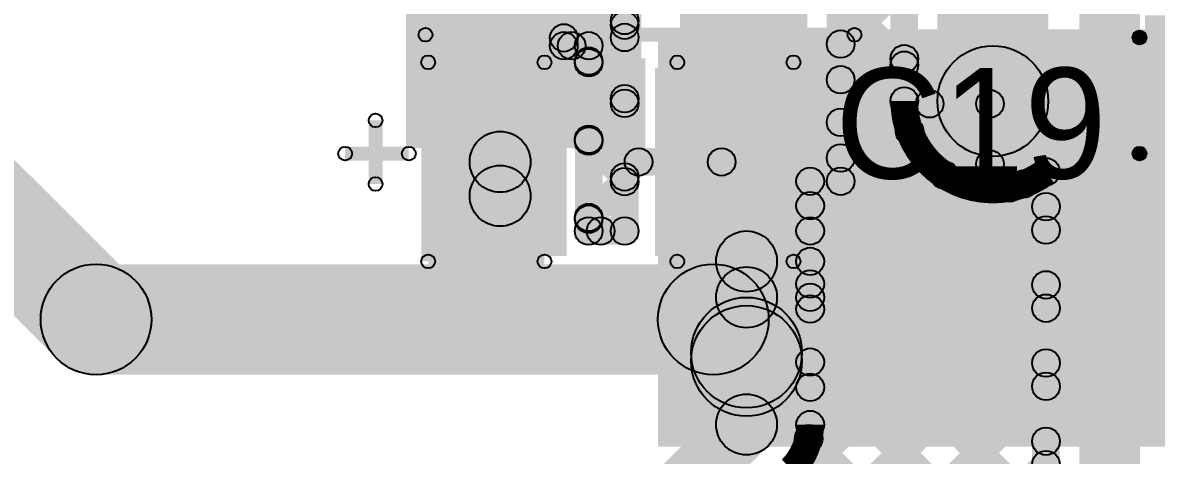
# Model space of a CAD drawing. Header units: millimetres. Extents: x -0.08 to 3.07, y -0.08 to 2.73.
# Drawn here: x 0.3795 to 0.7891, y 0.4858 to 0.6424 of the extents above; entities that cross this region are included whole.
import ezdxf

# ---------------------------------------------------------------- set-up
doc = ezdxf.new("R2010")
doc.units = ezdxf.units.MM
doc.header["$MEASUREMENT"] = 0
for name, color, linetype in [('BottomLayer', 5, 'Continuous'), ('BottomPaste', 16, 'Continuous'), ('BottomSolder', 6, 'Continuous'), ('TopLayer', 1, 'Continuous'), ('TopOverlay', 2, 'Continuous'), ('TopPaste', 8, 'Continuous'), ('TopSolder', 216, 'Continuous'), ('ViaHoleLayer', 16, 'Continuous')]:
    doc.layers.add(name, color=color, linetype=linetype)

# ---------------------------------------------------------------- blocks, each defined once
blk = doc.blocks.new('SOIC_8_58')
at = {"layer": 'TopOverlay'}
h = blk.add_hatch(color=2, dxfattribs=at)
edge = h.paths.add_edge_path()
edge.add_arc((-0.078, -0.099), 0.0025, 0, 360)
blk.add_hatch(color=2, dxfattribs=at).paths.add_polyline_path([(-0.078, -0.1015), (-0.078, -0.0965), (0.077, -0.0965), (0.077, -0.1015)])
h = blk.add_hatch(color=2, dxfattribs=at)
edge = h.paths.add_edge_path()
edge.add_arc((0.077, -0.099), 0.0025, 0, 360)
for centre in [(-0.078, -0.099), (0.077, -0.099)]:
    blk.add_circle(centre, 0.0025, dxfattribs=at)
blk = doc.blocks.new('R__0402_B_86')
at = {"layer": 'BottomLayer'}
for points in [[(-0.0095, 0.0125), (-0.0095, -0.0125), (-0.0275, -0.0125), (-0.0275, 0.0125)], [(0.0275, 0.0125), (0.0275, -0.0125), (0.0095, -0.0125), (0.0095, 0.0125)]]:
    blk.add_hatch(color=5, dxfattribs=at).paths.add_polyline_path(points)
at = {"layer": 'BottomPaste'}
for points in [[(-0.0095, 0.0125), (-0.0095, -0.0125), (-0.0275, -0.0125), (-0.0275, 0.0125)], [(0.0275, 0.0125), (0.0275, -0.0125), (0.0095, -0.0125), (0.0095, 0.0125)]]:
    blk.add_hatch(color=16, dxfattribs=at).paths.add_polyline_path(points)
at = {"layer": 'BottomSolder'}
for points in [[(-0.0055, 0.0165), (-0.0055, -0.0165), (-0.0315, -0.0165), (-0.0315, 0.0165)], [(0.0315, 0.0165), (0.0315, -0.0165), (0.0055, -0.0165), (0.0055, 0.0165)]]:
    blk.add_hatch(color=6, dxfattribs=at).paths.add_polyline_path(points)
blk = doc.blocks.new('C___0603_B_108')
at = {"layer": 'BottomLayer'}
for points in [[(-0.045, -0.0175), (-0.045, 0.0175), (-0.015, 0.0175), (-0.015, -0.0175)], [(0.015, -0.0175), (0.015, 0.0175), (0.045, 0.0175), (0.045, -0.0175)]]:
    blk.add_hatch(color=5, dxfattribs=at).paths.add_polyline_path(points)
at = {"layer": 'BottomPaste'}
for points in [[(-0.045, -0.0175), (-0.045, 0.0175), (-0.015, 0.0175), (-0.015, -0.0175)], [(0.015, -0.0175), (0.015, 0.0175), (0.045, 0.0175), (0.045, -0.0175)]]:
    blk.add_hatch(color=16, dxfattribs=at).paths.add_polyline_path(points)
at = {"layer": 'BottomSolder'}
for points in [[(-0.049, -0.0215), (-0.049, 0.0215), (-0.011, 0.0215), (-0.011, -0.0215)], [(0.011, -0.0215), (0.011, 0.0215), (0.049, 0.0215), (0.049, -0.0215)]]:
    blk.add_hatch(color=6, dxfattribs=at).paths.add_polyline_path(points)
blk = doc.blocks.new('TCP1A105M8R_109')
at = {"layer": 'TopLayer'}
for points in [[(-0.06, 0.03), (-0.02, 0.03), (-0.02, -0.03), (-0.06, -0.03)], [(0.02, 0.03), (0.06, 0.03), (0.06, -0.03), (0.02, -0.03)]]:
    blk.add_hatch(color=1, dxfattribs=at).paths.add_polyline_path(points)
at = {"layer": 'TopOverlay'}
h = blk.add_hatch(color=2, dxfattribs=at)
edge = h.paths.add_edge_path()
edge.add_arc((-0.066, 0.036), 0.0025, 0, 360)
h = blk.add_hatch(color=2, dxfattribs=at)
edge = h.paths.add_edge_path()
edge.add_arc((-0.066, 0.036), 0.0025, 0, 360)
for points in [[(-0.024, 0.0385), (-0.024, 0.0335), (-0.066, 0.0335), (-0.066, 0.0385)], [(0.066, 0.0385), (0.066, 0.0335), (0.024, 0.0335), (0.024, 0.0385)], [(-0.0635, -0.036), (-0.0685, -0.036), (-0.0685, 0.036), (-0.0635, 0.036)], [(0.0685, -0.036), (0.0635, -0.036), (0.0635, 0.036), (0.0685, 0.036)], [(-0.0825, -0.008), (-0.0875, -0.008), (-0.0875, 0.015), (-0.0825, 0.015)], [(-0.073, 0.0055), (-0.073, 0.0005), (-0.096, 0.0005), (-0.096, 0.0055)], [(-0.024, -0.0335), (-0.024, -0.0385), (-0.066, -0.0385), (-0.066, -0.0335)], [(0.066, -0.0335), (0.066, -0.0385), (0.024, -0.0385), (0.024, -0.0335)]]:
    blk.add_hatch(color=2, dxfattribs=at).paths.add_polyline_path(points)
h = blk.add_hatch(color=2, dxfattribs=at)
edge = h.paths.add_edge_path()
edge.add_arc((-0.024, 0.036), 0.0025, 0, 360)
h = blk.add_hatch(color=2, dxfattribs=at)
edge = h.paths.add_edge_path()
edge.add_arc((0.024, 0.036), 0.0025, 0, 360)
h = blk.add_hatch(color=2, dxfattribs=at)
edge = h.paths.add_edge_path()
edge.add_arc((0.066, 0.036), 0.0025, 0, 360)
h = blk.add_hatch(color=2, dxfattribs=at)
edge = h.paths.add_edge_path()
edge.add_arc((0.066, 0.036), 0.0025, 0, 360)
h = blk.add_hatch(color=2, dxfattribs=at)
edge = h.paths.add_edge_path()
edge.add_arc((-0.085, 0.015), 0.0025, 0, 360)
h = blk.add_hatch(color=2, dxfattribs=at)
edge = h.paths.add_edge_path()
edge.add_arc((-0.096, 0.003), 0.0025, 0, 360)
h = blk.add_hatch(color=2, dxfattribs=at)
edge = h.paths.add_edge_path()
edge.add_arc((-0.073, 0.003), 0.0025, 0, 360)
h = blk.add_hatch(color=2, dxfattribs=at)
edge = h.paths.add_edge_path()
edge.add_arc((-0.085, -0.008), 0.0025, 0, 360)
h = blk.add_hatch(color=2, dxfattribs=at)
edge = h.paths.add_edge_path()
edge.add_arc((-0.066, -0.036), 0.0025, 0, 360)
h = blk.add_hatch(color=2, dxfattribs=at)
edge = h.paths.add_edge_path()
edge.add_arc((-0.066, -0.036), 0.0025, 0, 360)
h = blk.add_hatch(color=2, dxfattribs=at)
edge = h.paths.add_edge_path()
edge.add_arc((-0.024, -0.036), 0.0025, 0, 360)
h = blk.add_hatch(color=2, dxfattribs=at)
edge = h.paths.add_edge_path()
edge.add_arc((0.024, -0.036), 0.0025, 0, 360)
h = blk.add_hatch(color=2, dxfattribs=at)
edge = h.paths.add_edge_path()
edge.add_arc((0.066, -0.036), 0.0025, 0, 360)
h = blk.add_hatch(color=2, dxfattribs=at)
edge = h.paths.add_edge_path()
edge.add_arc((0.066, -0.036), 0.0025, 0, 360)
at = {"layer": 'TopPaste'}
for points in [[(-0.06, 0.03), (-0.02, 0.03), (-0.02, -0.03), (-0.06, -0.03)], [(0.02, 0.03), (0.06, 0.03), (0.06, -0.03), (0.02, -0.03)]]:
    blk.add_hatch(color=8, dxfattribs=at).paths.add_polyline_path(points)
at = {"layer": 'TopSolder'}
for points in [[(-0.064, 0.034), (-0.016, 0.034), (-0.016, -0.034), (-0.064, -0.034)], [(0.016, 0.034), (0.064, 0.034), (0.064, -0.034), (0.016, -0.034)]]:
    blk.add_hatch(color=216, dxfattribs=at).paths.add_polyline_path(points)
at = {"layer": 'TopOverlay'}
for centre in [(-0.066, 0.036), (-0.066, 0.036), (-0.024, 0.036), (0.024, 0.036), (0.066, 0.036), (0.066, 0.036), (-0.085, 0.015), (-0.096, 0.003), (-0.073, 0.003), (-0.085, -0.008), (-0.066, -0.036), (-0.066, -0.036), (-0.024, -0.036), (0.024, -0.036), (0.066, -0.036), (0.066, -0.036)]:
    blk.add_circle(centre, 0.0025, dxfattribs=at)
blk = doc.blocks.new('TCP1A105M8R_131')
at = {"layer": 'TopLayer'}
for points in [[(-0.06, 0.03), (-0.02, 0.03), (-0.02, -0.03), (-0.06, -0.03)], [(0.02, 0.03), (0.06, 0.03), (0.06, -0.03), (0.02, -0.03)]]:
    blk.add_hatch(color=1, dxfattribs=at).paths.add_polyline_path(points)
at = {"layer": 'TopOverlay'}
h = blk.add_hatch(color=2, dxfattribs=at)
edge = h.paths.add_edge_path()
edge.add_arc((-0.066, 0.036), 0.0025, 0, 360)
h = blk.add_hatch(color=2, dxfattribs=at)
edge = h.paths.add_edge_path()
edge.add_arc((-0.066, 0.036), 0.0025, 0, 360)
for points in [[(-0.066, 0.0335), (-0.066, 0.0385), (-0.024, 0.0385), (-0.024, 0.0335)], [(0.024, 0.0335), (0.024, 0.0385), (0.066, 0.0385), (0.066, 0.0335)], [(-0.0635, -0.036), (-0.0685, -0.036), (-0.0685, 0.036), (-0.0635, 0.036)], [(0.0685, -0.036), (0.0635, -0.036), (0.0635, 0.036), (0.0685, 0.036)], [(-0.0825, -0.008), (-0.0875, -0.008), (-0.0875, 0.015), (-0.0825, 0.015)], [(-0.096, 0.0005), (-0.096, 0.0055), (-0.073, 0.0055), (-0.073, 0.0005)], [(-0.066, -0.0385), (-0.066, -0.0335), (-0.024, -0.0335), (-0.024, -0.0385)], [(0.024, -0.0385), (0.024, -0.0335), (0.066, -0.0335), (0.066, -0.0385)]]:
    blk.add_hatch(color=2, dxfattribs=at).paths.add_polyline_path(points)
h = blk.add_hatch(color=2, dxfattribs=at)
edge = h.paths.add_edge_path()
edge.add_arc((-0.024, 0.036), 0.0025, 0, 360)
h = blk.add_hatch(color=2, dxfattribs=at)
edge = h.paths.add_edge_path()
edge.add_arc((0.024, 0.036), 0.0025, 0, 360)
h = blk.add_hatch(color=2, dxfattribs=at)
edge = h.paths.add_edge_path()
edge.add_arc((0.066, 0.036), 0.0025, 0, 360)
h = blk.add_hatch(color=2, dxfattribs=at)
edge = h.paths.add_edge_path()
edge.add_arc((0.066, 0.036), 0.0025, 0, 360)
h = blk.add_hatch(color=2, dxfattribs=at)
edge = h.paths.add_edge_path()
edge.add_arc((-0.085, 0.015), 0.0025, 0, 360)
h = blk.add_hatch(color=2, dxfattribs=at)
edge = h.paths.add_edge_path()
edge.add_arc((-0.096, 0.003), 0.0025, 0, 360)
h = blk.add_hatch(color=2, dxfattribs=at)
edge = h.paths.add_edge_path()
edge.add_arc((-0.073, 0.003), 0.0025, 0, 360)
h = blk.add_hatch(color=2, dxfattribs=at)
edge = h.paths.add_edge_path()
edge.add_arc((-0.085, -0.008), 0.0025, 0, 360)
h = blk.add_hatch(color=2, dxfattribs=at)
edge = h.paths.add_edge_path()
edge.add_arc((-0.066, -0.036), 0.0025, 0, 360)
h = blk.add_hatch(color=2, dxfattribs=at)
edge = h.paths.add_edge_path()
edge.add_arc((-0.066, -0.036), 0.0025, 0, 360)
h = blk.add_hatch(color=2, dxfattribs=at)
edge = h.paths.add_edge_path()
edge.add_arc((-0.024, -0.036), 0.0025, 0, 360)
h = blk.add_hatch(color=2, dxfattribs=at)
edge = h.paths.add_edge_path()
edge.add_arc((0.024, -0.036), 0.0025, 0, 360)
h = blk.add_hatch(color=2, dxfattribs=at)
edge = h.paths.add_edge_path()
edge.add_arc((0.066, -0.036), 0.0025, 0, 360)
h = blk.add_hatch(color=2, dxfattribs=at)
edge = h.paths.add_edge_path()
edge.add_arc((0.066, -0.036), 0.0025, 0, 360)
at = {"layer": 'TopPaste'}
for points in [[(-0.06, 0.03), (-0.02, 0.03), (-0.02, -0.03), (-0.06, -0.03)], [(0.02, 0.03), (0.06, 0.03), (0.06, -0.03), (0.02, -0.03)]]:
    blk.add_hatch(color=8, dxfattribs=at).paths.add_polyline_path(points)
at = {"layer": 'TopSolder'}
for points in [[(-0.064, 0.034), (-0.016, 0.034), (-0.016, -0.034), (-0.064, -0.034)], [(0.016, 0.034), (0.064, 0.034), (0.064, -0.034), (0.016, -0.034)]]:
    blk.add_hatch(color=216, dxfattribs=at).paths.add_polyline_path(points)
at = {"layer": 'TopOverlay'}
for centre in [(-0.066, 0.036), (-0.066, 0.036), (-0.024, 0.036), (0.024, 0.036), (0.066, 0.036), (0.066, 0.036), (-0.085, 0.015), (-0.096, 0.003), (-0.073, 0.003), (-0.085, -0.008), (-0.066, -0.036), (-0.066, -0.036), (-0.024, -0.036), (0.024, -0.036), (0.066, -0.036), (0.066, -0.036)]:
    blk.add_circle(centre, 0.0025, dxfattribs=at)

msp = doc.modelspace()

# ---------------------------------------------------------------- hatches: boundary and pattern name
at = {"layer": 'BottomLayer'}
for points in [[(0.78319, 0.23381), (0.76119, 0.23381), (0.76119, 0.80819), (0.78319, 0.80819)], [(0.703, 0.614), (0.693, 0.614), (0.693, 0.73857), (0.703, 0.73857)], [(0.75, 0.614), (0.71, 0.614), (0.71, 0.73857), (0.75, 0.73857)], [(0.68, 0.585), (0.67, 0.585), (0.67, 0.694), (0.68, 0.694)], [(0.617, 0.597), (0.663, 0.597), (0.663, 0.682), (0.617, 0.682)], [(0.518, 0.597), (0.603, 0.597), (0.603, 0.6795), (0.518, 0.6795)], [(0.652, 0.556), (0.63, 0.556), (0.63, 0.662), (0.652, 0.662)], [(0.67854, 0.63106), (0.67146, 0.63813), (0.69446, 0.66113), (0.70154, 0.65406)], [(0.67146, 0.64646), (0.67854, 0.65353), (0.70154, 0.63053), (0.69446, 0.62346)], [(0.67854, 0.60278), (0.67146, 0.60985), (0.69446, 0.63285), (0.70154, 0.62578)], [(0.67146, 0.61817), (0.67854, 0.62524), (0.75272, 0.55105), (0.74565, 0.54398)], [(0.70719, 0.608), (0.70719, 0.618), (0.729, 0.618), (0.729, 0.608)], [(0.734, 0.59119), (0.724, 0.59119), (0.724, 0.613), (0.734, 0.613)], [(0.66754, 0.56349), (0.66046, 0.57057), (0.69642, 0.60652), (0.70349, 0.59945)], [(0.67146, 0.58989), (0.67854, 0.59696), (0.75272, 0.52277), (0.74565, 0.5157)], [(0.66754, 0.53521), (0.66046, 0.54228), (0.70894, 0.59076), (0.71601, 0.58369)], [(0.664, 0.58), (0.664, 0.59), (0.675, 0.59), (0.675, 0.58)], [(0.66754, 0.50693), (0.66046, 0.514), (0.7326, 0.58613), (0.73967, 0.57906)], [(0.7375, 0.58043), (0.74457, 0.5875), (0.75272, 0.57934), (0.74565, 0.57227)], [(0.75419, 0.28796), (0.74419, 0.28796), (0.74419, 0.58839), (0.75419, 0.58839)], [(0.669, 0.556), (0.659, 0.556), (0.659, 0.585), (0.669, 0.585)], [(0.66046, 0.5726), (0.66754, 0.57968), (0.75272, 0.49449), (0.74565, 0.48742)], [(0.60369, 0.41479), (0.59661, 0.42186), (0.74565, 0.5709), (0.75272, 0.56383)], [(0.652, 0.543), (0.63, 0.543), (0.63, 0.556), (0.652, 0.556)], [(0.669, 0.543), (0.659, 0.543), (0.659, 0.556), (0.669, 0.556)], [(0.66046, 0.54432), (0.66754, 0.55139), (0.75272, 0.4662), (0.74565, 0.45913)], [(0.60369, 0.38651), (0.59661, 0.39358), (0.74565, 0.54262), (0.75272, 0.53555)], [(0.652, 0.497), (0.63, 0.497), (0.63, 0.543), (0.652, 0.543)], [(0.669, 0.497), (0.659, 0.497), (0.659, 0.543), (0.669, 0.543)], [(0.66046, 0.51604), (0.66754, 0.52311), (0.75272, 0.43792), (0.74565, 0.43085)], [(0.60369, 0.35822), (0.59661, 0.36529), (0.74565, 0.51433), (0.75272, 0.50726)], [(0.58493, 0.42537), (0.56937, 0.44093), (0.63322, 0.50478), (0.64878, 0.48922)], [(0.65988, 0.48833), (0.66696, 0.4954), (0.75272, 0.40963), (0.74565, 0.40256)], [(0.60369, 0.32994), (0.59661, 0.33701), (0.74565, 0.48605), (0.75272, 0.47898)]]:
    msp.add_hatch(color=5, dxfattribs=at).paths.add_polyline_path(points)
h = msp.add_hatch(color=5, dxfattribs=at)
edge = h.paths.add_edge_path()
edge.add_arc((0.675, 0.6346), 0.005, 0, 360)
h = msp.add_hatch(color=5, dxfattribs=at)
edge = h.paths.add_edge_path()
edge.add_arc((0.698, 0.62931), 0.005, 0, 360)
h = msp.add_hatch(color=5, dxfattribs=at)
edge = h.paths.add_edge_path()
edge.add_arc((0.698, 0.62699), 0.005, 0, 360)
h = msp.add_hatch(color=5, dxfattribs=at)
edge = h.paths.add_edge_path()
edge.add_arc((0.73, 0.614), 0.02, 0, 360)
h = msp.add_hatch(color=5, dxfattribs=at)
edge = h.paths.add_edge_path()
edge.add_arc((0.675, 0.62171), 0.005, 0, 360)
h = msp.add_hatch(color=5, dxfattribs=at)
edge = h.paths.add_edge_path()
edge.add_arc((0.729, 0.613), 0.01181, 0, 360)
h = msp.add_hatch(color=5, dxfattribs=at)
edge = h.paths.add_edge_path()
edge.add_arc((0.698, 0.614), 0.005, 0, 360)
h = msp.add_hatch(color=5, dxfattribs=at)
edge = h.paths.add_edge_path()
edge.add_arc((0.698, 0.614), 0.005, 0, 360)
h = msp.add_hatch(color=5, dxfattribs=at)
edge = h.paths.add_edge_path()
edge.add_arc((0.70719, 0.613), 0.005, 0, 360)
h = msp.add_hatch(color=5, dxfattribs=at)
edge = h.paths.add_edge_path()
edge.add_arc((0.729, 0.613), 0.005, 0, 360)
h = msp.add_hatch(color=5, dxfattribs=at)
edge = h.paths.add_edge_path()
edge.add_arc((0.729, 0.613), 0.005, 0, 360)
h = msp.add_hatch(color=5, dxfattribs=at)
edge = h.paths.add_edge_path()
edge.add_arc((0.675, 0.60631), 0.005, 0, 360)
h = msp.add_hatch(color=5, dxfattribs=at)
edge = h.paths.add_edge_path()
edge.add_arc((0.69996, 0.60299), 0.005, 0, 360)
h = msp.add_hatch(color=5, dxfattribs=at)
edge = h.paths.add_edge_path()
edge.add_arc((0.675, 0.59342), 0.005, 0, 360)
h = msp.add_hatch(color=5, dxfattribs=at)
edge = h.paths.add_edge_path()
edge.add_arc((0.729, 0.59119), 0.005, 0, 360)
h = msp.add_hatch(color=5, dxfattribs=at)
edge = h.paths.add_edge_path()
edge.add_arc((0.664, 0.585), 0.005, 0, 360)
h = msp.add_hatch(color=5, dxfattribs=at)
edge = h.paths.add_edge_path()
edge.add_arc((0.664, 0.585), 0.005, 0, 360)
h = msp.add_hatch(color=5, dxfattribs=at)
edge = h.paths.add_edge_path()
edge.add_arc((0.675, 0.585), 0.005, 0, 360)
h = msp.add_hatch(color=5, dxfattribs=at)
edge = h.paths.add_edge_path()
edge.add_arc((0.675, 0.585), 0.005, 0, 360)
h = msp.add_hatch(color=5, dxfattribs=at)
edge = h.paths.add_edge_path()
edge.add_arc((0.71248, 0.58722), 0.005, 0, 360)
h = msp.add_hatch(color=5, dxfattribs=at)
edge = h.paths.add_edge_path()
edge.add_arc((0.74919, 0.58839), 0.005, 0, 360)
h = msp.add_hatch(color=5, dxfattribs=at)
edge = h.paths.add_edge_path()
edge.add_arc((0.74919, 0.58839), 0.005, 0, 360)
h = msp.add_hatch(color=5, dxfattribs=at)
edge = h.paths.add_edge_path()
edge.add_arc((0.73613, 0.58259), 0.005, 0, 360)
h = msp.add_hatch(color=5, dxfattribs=at)
edge = h.paths.add_edge_path()
edge.add_arc((0.74103, 0.58396), 0.005, 0, 360)
h = msp.add_hatch(color=5, dxfattribs=at)
edge = h.paths.add_edge_path()
edge.add_arc((0.664, 0.57614), 0.005, 0, 360)
h = msp.add_hatch(color=5, dxfattribs=at)
edge = h.paths.add_edge_path()
edge.add_arc((0.74919, 0.5758), 0.005, 0, 360)
h = msp.add_hatch(color=5, dxfattribs=at)
edge = h.paths.add_edge_path()
edge.add_arc((0.664, 0.56703), 0.005, 0, 360)
h = msp.add_hatch(color=5, dxfattribs=at)
edge = h.paths.add_edge_path()
edge.add_arc((0.74919, 0.56737), 0.005, 0, 360)
h = msp.add_hatch(color=5, dxfattribs=at)
edge = h.paths.add_edge_path()
edge.add_arc((0.641, 0.556), 0.011, 0, 360)
h = msp.add_hatch(color=5, dxfattribs=at)
edge = h.paths.add_edge_path()
edge.add_arc((0.641, 0.556), 0.011, 0, 360)
h = msp.add_hatch(color=5, dxfattribs=at)
edge = h.paths.add_edge_path()
edge.add_arc((0.664, 0.556), 0.005, 0, 360)
h = msp.add_hatch(color=5, dxfattribs=at)
edge = h.paths.add_edge_path()
edge.add_arc((0.664, 0.556), 0.005, 0, 360)
h = msp.add_hatch(color=5, dxfattribs=at)
edge = h.paths.add_edge_path()
edge.add_arc((0.641, 0.543), 0.011, 0, 360)
h = msp.add_hatch(color=5, dxfattribs=at)
edge = h.paths.add_edge_path()
edge.add_arc((0.641, 0.543), 0.011, 0, 360)
h = msp.add_hatch(color=5, dxfattribs=at)
edge = h.paths.add_edge_path()
edge.add_arc((0.664, 0.54786), 0.005, 0, 360)
h = msp.add_hatch(color=5, dxfattribs=at)
edge = h.paths.add_edge_path()
edge.add_arc((0.74919, 0.54752), 0.005, 0, 360)
h = msp.add_hatch(color=5, dxfattribs=at)
edge = h.paths.add_edge_path()
edge.add_arc((0.664, 0.543), 0.005, 0, 360)
h = msp.add_hatch(color=5, dxfattribs=at)
edge = h.paths.add_edge_path()
edge.add_arc((0.664, 0.543), 0.005, 0, 360)
h = msp.add_hatch(color=5, dxfattribs=at)
edge = h.paths.add_edge_path()
edge.add_arc((0.664, 0.53875), 0.005, 0, 360)
h = msp.add_hatch(color=5, dxfattribs=at)
edge = h.paths.add_edge_path()
edge.add_arc((0.74919, 0.53908), 0.005, 0, 360)
h = msp.add_hatch(color=5, dxfattribs=at)
edge = h.paths.add_edge_path()
edge.add_arc((0.664, 0.51957), 0.005, 0, 360)
h = msp.add_hatch(color=5, dxfattribs=at)
edge = h.paths.add_edge_path()
edge.add_arc((0.74919, 0.51923), 0.005, 0, 360)
h = msp.add_hatch(color=5, dxfattribs=at)
edge = h.paths.add_edge_path()
edge.add_arc((0.664, 0.51046), 0.005, 0, 360)
h = msp.add_hatch(color=5, dxfattribs=at)
edge = h.paths.add_edge_path()
edge.add_arc((0.74919, 0.5108), 0.005, 0, 360)
h = msp.add_hatch(color=5, dxfattribs=at)
edge = h.paths.add_edge_path()
edge.add_arc((0.641, 0.497), 0.011, 0, 360)
h = msp.add_hatch(color=5, dxfattribs=at)
edge = h.paths.add_edge_path()
edge.add_arc((0.641, 0.497), 0.011, 0, 360)
h = msp.add_hatch(color=5, dxfattribs=at)
edge = h.paths.add_edge_path()
edge.add_arc((0.664, 0.497), 0.005, 0, 360)
h = msp.add_hatch(color=5, dxfattribs=at)
edge = h.paths.add_edge_path()
edge.add_arc((0.664, 0.497), 0.005, 0, 360)
h = msp.add_hatch(color=5, dxfattribs=at)
edge = h.paths.add_edge_path()
edge.add_arc((0.664, 0.497), 0.005, 0, 360)
h = msp.add_hatch(color=5, dxfattribs=at)
edge = h.paths.add_edge_path()
edge.add_arc((0.66342, 0.49187), 0.005, 0, 360)
h = msp.add_hatch(color=5, dxfattribs=at)
edge = h.paths.add_edge_path()
edge.add_arc((0.74919, 0.49095), 0.005, 0, 360)
h = msp.add_hatch(color=5, dxfattribs=at)
edge = h.paths.add_edge_path()
edge.add_arc((0.74919, 0.48251), 0.005, 0, 360)
at = {"layer": 'TopLayer'}
for points in [[(0.563, 0.592), (0.541, 0.592), (0.541, 0.749), (0.563, 0.749)], [(0.58, 0.634), (0.57, 0.634), (0.57, 0.74284), (0.58, 0.74284)], [(0.57146, 0.6616), (0.57854, 0.66868), (0.60054, 0.64668), (0.59346, 0.6396)], [(0.602, 0.637), (0.592, 0.637), (0.592, 0.652), (0.602, 0.652)], [(0.58754, 0.62492), (0.58046, 0.63199), (0.59346, 0.64499), (0.60054, 0.63792)], [(0.57146, 0.63332), (0.57854, 0.64039), (0.58139, 0.63754), (0.57432, 0.63046)], [(0.575, 0.629), (0.575, 0.639), (0.584, 0.639), (0.584, 0.629)], [(0.609, 0.489), (0.927, 0.489), (0.927, 0.64), (0.609, 0.64)], [(0.57432, 0.63046), (0.58139, 0.63754), (0.58754, 0.63139), (0.58046, 0.62432)], [(0.602, 0.567), (0.592, 0.567), (0.592, 0.637), (0.602, 0.637)], [(0.602, 0.567), (0.592, 0.567), (0.592, 0.637), (0.602, 0.637)], [(0.589, 0.567), (0.579, 0.567), (0.579, 0.634), (0.589, 0.634)], [(0.58046, 0.62432), (0.58754, 0.63139), (0.60054, 0.61839), (0.59346, 0.61132)], [(0.32286, 0.58986), (0.35114, 0.61814), (0.42014, 0.54914), (0.39186, 0.52086)], [(0.58754, 0.59663), (0.58046, 0.6037), (0.59346, 0.6167), (0.60054, 0.60963)], [(0.58046, 0.59604), (0.58754, 0.60311), (0.60054, 0.59011), (0.59346, 0.58304)], [(0.602, 0.587), (0.602, 0.597), (0.632, 0.597), (0.632, 0.587)], [(0.563, 0.5797), (0.541, 0.5797), (0.541, 0.592), (0.563, 0.592)], [(0.58754, 0.56835), (0.58046, 0.57542), (0.59346, 0.58842), (0.60054, 0.58135)], [(0.58046, 0.56775), (0.58754, 0.57482), (0.59182, 0.57054), (0.58475, 0.56346)], [(0.584, 0.562), (0.584, 0.572), (0.597, 0.572), (0.597, 0.562)], [(0.406, 0.515), (0.406, 0.555), (0.629, 0.555), (0.629, 0.515)], [(0.61486, 0.52086), (0.64314, 0.54914), (0.65514, 0.53714), (0.62686, 0.50886)], [(0.661, 0.52), (0.621, 0.52), (0.621, 0.523), (0.661, 0.523)]]:
    msp.add_hatch(color=1, dxfattribs=at).paths.add_polyline_path(points)
h = msp.add_hatch(color=1, dxfattribs=at)
edge = h.paths.add_edge_path()
edge.add_arc((0.597, 0.64314), 0.005, 0, 360)
h = msp.add_hatch(color=1, dxfattribs=at)
edge = h.paths.add_edge_path()
edge.add_arc((0.597, 0.64145), 0.005, 0, 360)
h = msp.add_hatch(color=1, dxfattribs=at)
edge = h.paths.add_edge_path()
edge.add_arc((0.575, 0.63686), 0.005, 0, 360)
h = msp.add_hatch(color=1, dxfattribs=at)
edge = h.paths.add_edge_path()
edge.add_arc((0.575, 0.634), 0.005, 0, 360)
h = msp.add_hatch(color=1, dxfattribs=at)
edge = h.paths.add_edge_path()
edge.add_arc((0.575, 0.634), 0.005, 0, 360)
h = msp.add_hatch(color=1, dxfattribs=at)
edge = h.paths.add_edge_path()
edge.add_arc((0.57786, 0.634), 0.005, 0, 360)
h = msp.add_hatch(color=1, dxfattribs=at)
edge = h.paths.add_edge_path()
edge.add_arc((0.57786, 0.634), 0.005, 0, 360)
h = msp.add_hatch(color=1, dxfattribs=at)
edge = h.paths.add_edge_path()
edge.add_arc((0.584, 0.634), 0.005, 0, 360)
h = msp.add_hatch(color=1, dxfattribs=at)
edge = h.paths.add_edge_path()
edge.add_arc((0.584, 0.634), 0.005, 0, 360)
h = msp.add_hatch(color=1, dxfattribs=at)
edge = h.paths.add_edge_path()
edge.add_arc((0.597, 0.637), 0.005, 0, 360)
h = msp.add_hatch(color=1, dxfattribs=at)
edge = h.paths.add_edge_path()
edge.add_arc((0.597, 0.637), 0.005, 0, 360)
h = msp.add_hatch(color=1, dxfattribs=at)
edge = h.paths.add_edge_path()
edge.add_arc((0.597, 0.637), 0.005, 0, 360)
h = msp.add_hatch(color=1, dxfattribs=at)
edge = h.paths.add_edge_path()
edge.add_arc((0.584, 0.62845), 0.005, 0, 360)
h = msp.add_hatch(color=1, dxfattribs=at)
edge = h.paths.add_edge_path()
edge.add_arc((0.584, 0.62786), 0.005, 0, 360)
h = msp.add_hatch(color=1, dxfattribs=at)
edge = h.paths.add_edge_path()
edge.add_arc((0.584, 0.62786), 0.005, 0, 360)
h = msp.add_hatch(color=1, dxfattribs=at)
edge = h.paths.add_edge_path()
edge.add_arc((0.729, 0.613), 0.01181, 0, 360)
h = msp.add_hatch(color=1, dxfattribs=at)
edge = h.paths.add_edge_path()
edge.add_arc((0.597, 0.61486), 0.005, 0, 360)
h = msp.add_hatch(color=1, dxfattribs=at)
edge = h.paths.add_edge_path()
edge.add_arc((0.597, 0.61317), 0.005, 0, 360)
h = msp.add_hatch(color=1, dxfattribs=at)
edge = h.paths.add_edge_path()
edge.add_arc((0.552, 0.592), 0.011, 0, 360)
h = msp.add_hatch(color=1, dxfattribs=at)
edge = h.paths.add_edge_path()
edge.add_arc((0.552, 0.592), 0.011, 0, 360)
h = msp.add_hatch(color=1, dxfattribs=at)
edge = h.paths.add_edge_path()
edge.add_arc((0.584, 0.60017), 0.005, 0, 360)
h = msp.add_hatch(color=1, dxfattribs=at)
edge = h.paths.add_edge_path()
edge.add_arc((0.584, 0.59957), 0.005, 0, 360)
h = msp.add_hatch(color=1, dxfattribs=at)
edge = h.paths.add_edge_path()
edge.add_arc((0.602, 0.592), 0.005, 0, 360)
h = msp.add_hatch(color=1, dxfattribs=at)
edge = h.paths.add_edge_path()
edge.add_arc((0.632, 0.592), 0.005, 0, 360)
h = msp.add_hatch(color=1, dxfattribs=at)
edge = h.paths.add_edge_path()
edge.add_arc((0.552, 0.5797), 0.011, 0, 360)
h = msp.add_hatch(color=1, dxfattribs=at)
edge = h.paths.add_edge_path()
edge.add_arc((0.597, 0.58657), 0.005, 0, 360)
h = msp.add_hatch(color=1, dxfattribs=at)
edge = h.paths.add_edge_path()
edge.add_arc((0.597, 0.58488), 0.005, 0, 360)
h = msp.add_hatch(color=1, dxfattribs=at)
edge = h.paths.add_edge_path()
edge.add_arc((0.584, 0.57188), 0.005, 0, 360)
h = msp.add_hatch(color=1, dxfattribs=at)
edge = h.paths.add_edge_path()
edge.add_arc((0.584, 0.57129), 0.005, 0, 360)
h = msp.add_hatch(color=1, dxfattribs=at)
edge = h.paths.add_edge_path()
edge.add_arc((0.584, 0.567), 0.005, 0, 360)
h = msp.add_hatch(color=1, dxfattribs=at)
edge = h.paths.add_edge_path()
edge.add_arc((0.584, 0.567), 0.005, 0, 360)
h = msp.add_hatch(color=1, dxfattribs=at)
edge = h.paths.add_edge_path()
edge.add_arc((0.58829, 0.567), 0.005, 0, 360)
h = msp.add_hatch(color=1, dxfattribs=at)
edge = h.paths.add_edge_path()
edge.add_arc((0.597, 0.567), 0.005, 0, 360)
h = msp.add_hatch(color=1, dxfattribs=at)
edge = h.paths.add_edge_path()
edge.add_arc((0.597, 0.567), 0.005, 0, 360)
h = msp.add_hatch(color=1, dxfattribs=at)
edge = h.paths.add_edge_path()
edge.add_arc((0.597, 0.567), 0.005, 0, 360)
h = msp.add_hatch(color=1, dxfattribs=at)
edge = h.paths.add_edge_path()
edge.add_arc((0.406, 0.535), 0.02, 0, 360)
h = msp.add_hatch(color=1, dxfattribs=at)
edge = h.paths.add_edge_path()
edge.add_arc((0.406, 0.535), 0.02, 0, 360)
h = msp.add_hatch(color=1, dxfattribs=at)
edge = h.paths.add_edge_path()
edge.add_arc((0.629, 0.535), 0.02, 0, 360)
h = msp.add_hatch(color=1, dxfattribs=at)
edge = h.paths.add_edge_path()
edge.add_arc((0.629, 0.535), 0.02, 0, 360)
h = msp.add_hatch(color=1, dxfattribs=at)
edge = h.paths.add_edge_path()
edge.add_arc((0.641, 0.523), 0.02, 0, 360)
h = msp.add_hatch(color=1, dxfattribs=at)
edge = h.paths.add_edge_path()
edge.add_arc((0.641, 0.523), 0.02, 0, 360)
h = msp.add_hatch(color=1, dxfattribs=at)
edge = h.paths.add_edge_path()
edge.add_arc((0.641, 0.52), 0.02, 0, 360)
at = {"layer": 'ViaHoleLayer'}
h = msp.add_hatch(color=16, dxfattribs=at)
edge = h.paths.add_edge_path()
edge.add_arc((0.729, 0.613), 0.00591, 0, 360)

# ---------------------------------------------------------------- linework, layer by layer
at = {"layer": 'BottomLayer', "const_width": 0.01}
for points in [[(0.74919, 0.58839, -0.617886), (0.698, 0.614)], [(0.664, 0.497, -0.198912), (0.65726, 0.48074)], [(0.664, 0.497, -0.198912), (0.65726, 0.48074)]]:
    msp.add_lwpolyline(points, format="xyb", dxfattribs=at)
at = {"layer": 'BottomLayer'}
for centre, radius in [((0.675, 0.6346), 0.005), ((0.698, 0.62931), 0.005), ((0.698, 0.62699), 0.005), ((0.73, 0.614), 0.02), ((0.675, 0.62171), 0.005), ((0.698, 0.614), 0.005), ((0.698, 0.614), 0.005), ((0.70719, 0.613), 0.005), ((0.729, 0.613), 0.005), ((0.729, 0.613), 0.005), ((0.675, 0.60631), 0.005), ((0.69996, 0.60299), 0.005), ((0.675, 0.59342), 0.005), ((0.729, 0.59119), 0.005), ((0.664, 0.585), 0.005), ((0.664, 0.585), 0.005), ((0.675, 0.585), 0.005), ((0.675, 0.585), 0.005), ((0.71248, 0.58722), 0.005), ((0.74919, 0.58839), 0.005), ((0.74919, 0.58839), 0.005), ((0.73613, 0.58259), 0.005), ((0.74103, 0.58396), 0.005), ((0.664, 0.57614), 0.005), ((0.74919, 0.5758), 0.005), ((0.664, 0.56703), 0.005), ((0.74919, 0.56737), 0.005), ((0.641, 0.556), 0.011), ((0.641, 0.556), 0.011), ((0.664, 0.556), 0.005), ((0.664, 0.556), 0.005), ((0.641, 0.543), 0.011), ((0.641, 0.543), 0.011), ((0.664, 0.54786), 0.005), ((0.74919, 0.54752), 0.005), ((0.664, 0.543), 0.005), ((0.664, 0.543), 0.005), ((0.664, 0.53875), 0.005), ((0.74919, 0.53908), 0.005), ((0.664, 0.51957), 0.005), ((0.74919, 0.51923), 0.005), ((0.664, 0.51046), 0.005), ((0.74919, 0.5108), 0.005), ((0.641, 0.497), 0.011), ((0.641, 0.497), 0.011), ((0.664, 0.497), 0.005), ((0.664, 0.497), 0.005), ((0.664, 0.497), 0.005), ((0.66342, 0.49187), 0.005), ((0.74919, 0.49095), 0.005), ((0.74919, 0.48251), 0.005)]:
    msp.add_circle(centre, radius, dxfattribs=at)
at = {"layer": 'TopLayer'}
for centre, radius in [((0.597, 0.64314), 0.005), ((0.597, 0.64145), 0.005), ((0.575, 0.63686), 0.005), ((0.575, 0.634), 0.005), ((0.575, 0.634), 0.005), ((0.57786, 0.634), 0.005), ((0.57786, 0.634), 0.005), ((0.584, 0.634), 0.005), ((0.584, 0.634), 0.005), ((0.597, 0.637), 0.005), ((0.597, 0.637), 0.005), ((0.597, 0.637), 0.005), ((0.584, 0.62845), 0.005), ((0.584, 0.62786), 0.005), ((0.584, 0.62786), 0.005), ((0.597, 0.61486), 0.005), ((0.597, 0.61317), 0.005), ((0.552, 0.592), 0.011), ((0.552, 0.592), 0.011), ((0.584, 0.60017), 0.005), ((0.584, 0.59957), 0.005), ((0.602, 0.592), 0.005), ((0.632, 0.592), 0.005), ((0.552, 0.5797), 0.011), ((0.597, 0.58657), 0.005), ((0.597, 0.58488), 0.005), ((0.584, 0.57188), 0.005), ((0.584, 0.57129), 0.005), ((0.584, 0.567), 0.005), ((0.584, 0.567), 0.005), ((0.58829, 0.567), 0.005), ((0.597, 0.567), 0.005), ((0.597, 0.567), 0.005), ((0.597, 0.567), 0.005), ((0.406, 0.535), 0.02), ((0.406, 0.535), 0.02), ((0.629, 0.535), 0.02), ((0.629, 0.535), 0.02), ((0.641, 0.523), 0.02), ((0.641, 0.523), 0.02), ((0.641, 0.52), 0.02)]:
    msp.add_circle(centre, radius, dxfattribs=at)

# ---------------------------------------------------------------- block references
for name, p, rotation in [('SOIC_8_58', (0.603, 0.737), 360), ('TCP1A105M8R_109', (0.819, 0.661), 270), ('C___0603_B_108', (0.611, 0.662), 360), ('TCP1A105M8R_131', (0.592, 0.592), 360), ('R__0402_B_86', (0.61, 0.613), 180)]:
    msp.add_blockref(name, p, dxfattribs=dict(rotation=rotation))

# ---------------------------------------------------------------- texts
at = {"layer": 'TopOverlay'}
msp.add_text('C19', height=0.04, dxfattribs=at).set_placement((0.673, 0.586))

doc.saveas('drawing.dxf')
